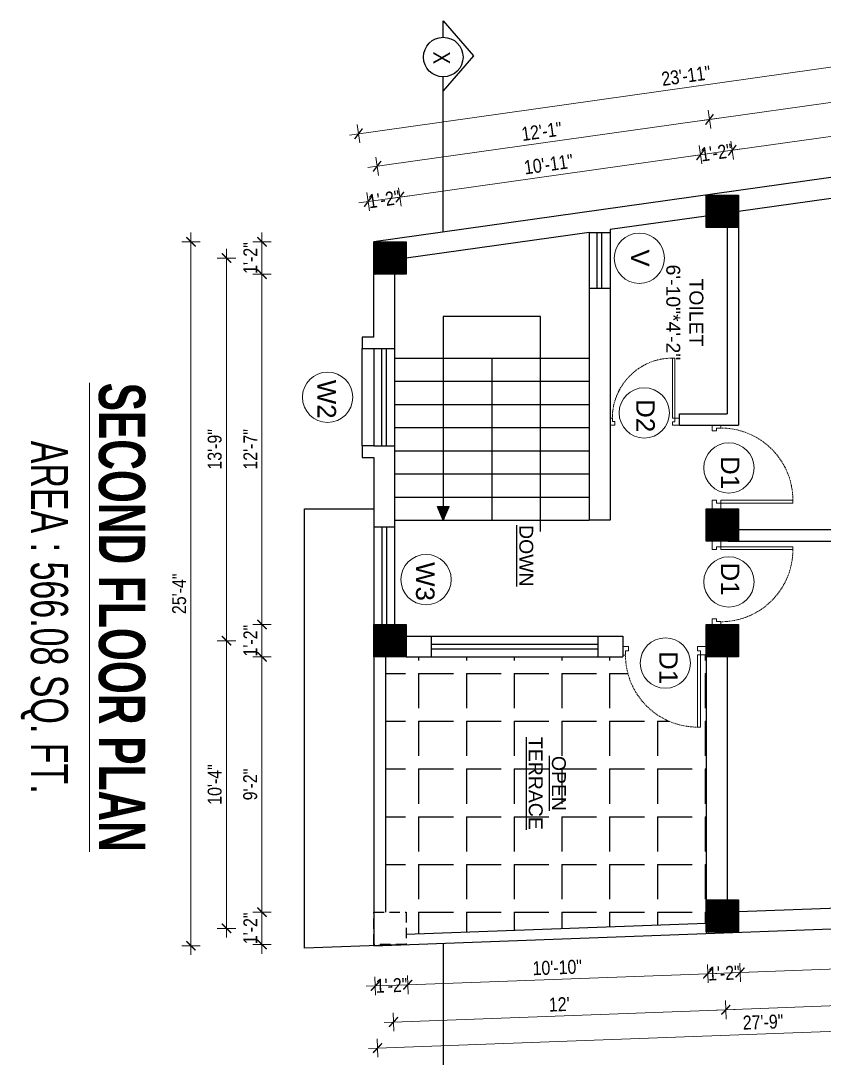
# Model space of a CAD drawing. Header units: inches. Extents: x -5142662 to -4941318, y -3361958 to -3160563.
# Drawn here: x -5003509.4 to -5003162.4, y -3262118.9 to -3261670.9 of the extents above; entities that cross this region are included whole.
import ezdxf

# ---------------------------------------------------------------- set-up
doc = ezdxf.new("R2010")
doc.units = ezdxf.units.IN
doc.header["$LTSCALE"] = 2
doc.header["$MEASUREMENT"] = 0
doc.header["$PDMODE"] = 34
doc.linetypes.add('HIDDEN', pattern=[0.375, 0.25, -0.125])
doc.layers.get('0').update_dxf_attribs({"linetype": 'CONTINUOUS'})
doc.layers.get('DEFPOINTS').update_dxf_attribs({"color": 141, "linetype": 'CONTINUOUS'})
doc.layers.add('A-Hatch', color=7, linetype='CONTINUOUS')
for name, color, linetype, lineweight in [('Annotate-Lite.w', 177, 'CONTINUOUS', 9), ('DIM 1-100', 4, 'CONTINUOUS', 13), ('Door-Window.w', 4, 'CONTINUOUS', 15), ('TEXT', 181, 'CONTINUOUS', 25), ('Text-100.w', 254, 'CONTINUOUS', 9)]:
    doc.layers.add(name, color=color, linetype=linetype, lineweight=lineweight)
doc.styles.add('ARAIL', font='ARIALN.TTF')
doc.styles.add('Arial', font='arial.ttf', dxfattribs={"width": 0.8, "height": 12})
doc.styles.add('arial.', font='arial.ttf')
doc.styles.add('gaurav', font='arial.ttf')
doc.styles.get("Standard").update_dxf_attribs({"font": 'ARIALN.TTF'})
doc.dimstyles.new('1 by 96', dxfattribs={"dimtxt": 6, "dimasz": 4, "dimexe": 4, "dimexo": 4, "dimgap": 2, "dimtad": 1, "dimdec": 0, "dimzin": 0, "dimdsep": 46, "dimlunit": 4, "dimtxsty": 'Standard', "dimblk": 'ARCHTICK', "dimcen": 0, "dimdle": 4, "dimadec": 0, "dimazin": 0, "dimtfac": 1, "dimtdec": 0, "dimtix": 1, "dimtofl": 0, "dimtmove": 1, "dimatfit": 3, "dimldrblk": 'ARCHTICK', "dimfxl": 4, "dimfxlon": 1, "dimtolj": 1, "dimtzin": 0, "dimlwd": -1, "dimlwe": -1, "dimarcsym": 0})

# ---------------------------------------------------------------- blocks, each defined once
blk = doc.blocks.new('3-0')
at = {"ltscale": 3}
for p, q in [((11063.05, 10097.68), (11065.97, 10099.9)), ((11063.05, 10097.68), (11064.53, 10095.73)), ((11065.99, 10096.84), (11064.53, 10095.73)), ((11065.25, 10097.81), (11066.71, 10098.92)), ((11065.99, 10096.84), (11065.25, 10097.81)), ((11065.97, 10099.9), (11066.71, 10098.92)), ((11085.5, 10074.13), (11110.32, 10092.96)), ((11111.05, 10091.97), (11110.32, 10092.96)), ((11086.24, 10073.15), (11111.05, 10091.97)), ((11084.04, 10073.02), (11082.57, 10071.91)), ((11082.57, 10071.91), (11084.79, 10068.98)), ((11084.04, 10073.02), (11084.78, 10072.04)), ((11084.78, 10072.04), (11086.24, 10073.15)), ((11084.79, 10068.98), (11087.72, 10071.2)), ((11086.24, 10073.15), (11085.5, 10074.13)), ((11087.72, 10071.2), (11086.24, 10073.15))]:
    blk.add_line(p, q, dxfattribs=at)
at = {"layer": 'Door-Window.w', "color": 9, "linetype": 'HIDDEN', "lineweight": 18}
blk.add_arc((11085.5, 10074.13), 31.16, 37.1906, 127.1465, dxfattribs=at)
blk = doc.blocks.new('_ArchTick')
at = {"color": 0, "linetype": 'ByBlock', "const_width": 0.15}
blk.add_lwpolyline([(-0.5, -0.5), (0.5, 0.5)], dxfattribs=at)
blk = doc.blocks.new('*D1496')
at = {"layer": 'DEFPOINTS', "color": 0, "ltscale": 0.5, "transparency": 16777216}
for p in [(-5003356.9, -3261766.37), (-5003405.19, -3261780.37), (-5003356.9, -3261780.37)]:
    blk.add_point(p, dxfattribs=at)
at = {"layer": 'DIM 1-100', "color": 0, "ltscale": 0.5, "transparency": 16777216}
for p, q in [((-5003401.19, -3261766.37), (-5003409.19, -3261766.37)), ((-5003405.19, -3261762.37), (-5003405.19, -3261784.37)), ((-5003401.19, -3261780.37), (-5003409.19, -3261780.37))]:
    blk.add_line(p, q, dxfattribs=at)
at = {"layer": 'DIM 1-100', "color": 0, "ltscale": 0.5, "transparency": 16777216, "xscale": 4, "yscale": 4, "zscale": 4}
for p, rotation in [((-5003405.19, -3261766.37), 90), ((-5003405.19, -3261780.37), 270)]:
    blk.add_blockref('_ArchTick', p, dxfattribs=dict(at, rotation=rotation))
at = {"layer": 'DIM 1-100', "color": 0, "ltscale": 0.5, "transparency": 16777216, "insert": (-5003410.21, -3261773.37), "char_height": 6, "attachment_point": 5, "rotation": 90}
blk.add_mtext('\\A1;1\'-2"', dxfattribs=at)
blk = doc.blocks.new('*D1497')
at = {"layer": 'DEFPOINTS', "color": 0, "ltscale": 0.5, "transparency": 16777216}
for p in [(-5003356.9, -3261780.37), (-5003405.19, -3261931.61), (-5003356.9, -3261931.61)]:
    blk.add_point(p, dxfattribs=at)
at = {"layer": 'DIM 1-100', "color": 0, "ltscale": 0.5, "transparency": 16777216}
for p, q in [((-5003405.19, -3261776.37), (-5003405.19, -3261935.61)), ((-5003401.19, -3261780.37), (-5003409.19, -3261780.37)), ((-5003401.19, -3261931.61), (-5003409.19, -3261931.61))]:
    blk.add_line(p, q, dxfattribs=at)
at = {"layer": 'DIM 1-100', "color": 0, "ltscale": 0.5, "transparency": 16777216, "xscale": 4, "yscale": 4, "zscale": 4}
for p, rotation in [((-5003405.19, -3261780.37), 90), ((-5003405.19, -3261931.61), 270)]:
    blk.add_blockref('_ArchTick', p, dxfattribs=dict(at, rotation=rotation))
at = {"layer": 'DIM 1-100', "color": 0, "ltscale": 0.5, "transparency": 16777216, "insert": (-5003410.21, -3261855.99), "char_height": 6, "attachment_point": 5, "rotation": 90}
blk.add_mtext('\\A1;12\'-7"', dxfattribs=at)
blk = doc.blocks.new('*D1498')
at = {"layer": 'DEFPOINTS', "color": 0, "ltscale": 0.5, "transparency": 16777216}
for p in [(-5003356.9, -3261931.61), (-5003405.19, -3261945.61), (-5003356.9, -3261945.61)]:
    blk.add_point(p, dxfattribs=at)
at = {"layer": 'DIM 1-100', "color": 0, "ltscale": 0.5, "transparency": 16777216}
for p, q in [((-5003405.19, -3261927.61), (-5003405.19, -3261949.61)), ((-5003401.19, -3261931.61), (-5003409.19, -3261931.61)), ((-5003401.19, -3261945.61), (-5003409.19, -3261945.61))]:
    blk.add_line(p, q, dxfattribs=at)
at = {"layer": 'DIM 1-100', "color": 0, "ltscale": 0.5, "transparency": 16777216, "xscale": 4, "yscale": 4, "zscale": 4}
for p, rotation in [((-5003405.19, -3261931.61), 90), ((-5003405.19, -3261945.61), 270)]:
    blk.add_blockref('_ArchTick', p, dxfattribs=dict(at, rotation=rotation))
at = {"layer": 'DIM 1-100', "color": 0, "ltscale": 0.5, "transparency": 16777216, "insert": (-5003410.21, -3261938.61), "char_height": 6, "attachment_point": 5, "rotation": 90}
blk.add_mtext('\\A1;1\'-2"', dxfattribs=at)
blk = doc.blocks.new('*D1499')
at = {"layer": 'DEFPOINTS', "color": 0, "ltscale": 0.5, "transparency": 16777216}
for p in [(-5003356.9, -3261945.61), (-5003405.19, -3262055.84), (-5003356.9, -3262055.84)]:
    blk.add_point(p, dxfattribs=at)
at = {"layer": 'DIM 1-100', "color": 0, "ltscale": 0.5, "transparency": 16777216}
for p, q in [((-5003401.19, -3261945.61), (-5003409.19, -3261945.61)), ((-5003405.19, -3261941.61), (-5003405.19, -3262059.84)), ((-5003401.19, -3262055.84), (-5003409.19, -3262055.84))]:
    blk.add_line(p, q, dxfattribs=at)
at = {"layer": 'DIM 1-100', "color": 0, "ltscale": 0.5, "transparency": 16777216, "xscale": 4, "yscale": 4, "zscale": 4}
for p, rotation in [((-5003405.19, -3261945.61), 90), ((-5003405.19, -3262055.84), 270)]:
    blk.add_blockref('_ArchTick', p, dxfattribs=dict(at, rotation=rotation))
at = {"layer": 'DIM 1-100', "color": 0, "ltscale": 0.5, "transparency": 16777216, "insert": (-5003410.26, -3262000.72), "char_height": 6, "attachment_point": 5, "rotation": 90}
blk.add_mtext('\\A1;9\'-2"', dxfattribs=at)
blk = doc.blocks.new('*D1500')
at = {"layer": 'DEFPOINTS', "color": 0, "ltscale": 0.5, "transparency": 16777216}
for p in [(-5003356.9, -3262055.84), (-5003405.19, -3262069.84), (-5003356.9, -3262069.84)]:
    blk.add_point(p, dxfattribs=at)
at = {"layer": 'DIM 1-100', "color": 0, "ltscale": 0.5, "transparency": 16777216}
for p, q in [((-5003405.19, -3262051.84), (-5003405.19, -3262073.84)), ((-5003401.19, -3262055.84), (-5003409.19, -3262055.84)), ((-5003401.19, -3262069.84), (-5003409.19, -3262069.84))]:
    blk.add_line(p, q, dxfattribs=at)
at = {"layer": 'DIM 1-100', "color": 0, "ltscale": 0.5, "transparency": 16777216, "xscale": 4, "yscale": 4, "zscale": 4}
for p, rotation in [((-5003405.19, -3262055.84), 90), ((-5003405.19, -3262069.84), 270)]:
    blk.add_blockref('_ArchTick', p, dxfattribs=dict(at, rotation=rotation))
at = {"layer": 'DIM 1-100', "color": 0, "ltscale": 0.5, "transparency": 16777216, "insert": (-5003410.21, -3262062.84), "char_height": 6, "attachment_point": 5, "rotation": 90}
blk.add_mtext('\\A1;1\'-2"', dxfattribs=at)
blk = doc.blocks.new('*D1501')
at = {"layer": 'DEFPOINTS', "color": 0, "ltscale": 0.5, "transparency": 16777216}
for p in [(-5003089.11, -3261710.9), (-5003086.66, -3261728.3), (-5003199.4, -3261746.16)]:
    blk.add_point(p, dxfattribs=at)
at = {"layer": 'DIM 1-100', "color": 0, "ltscale": 0.5, "transparency": 16777216}
for p, q in [((-5003088.55, -3261714.86), (-5003089.67, -3261706.94)), ((-5003206.08, -3261727.38), (-5003085.15, -3261710.34)), ((-5003201.57, -3261730.79), (-5003202.68, -3261722.86))]:
    blk.add_line(p, q, dxfattribs=at)
at = {"layer": 'DIM 1-100', "color": 0, "ltscale": 0.5, "transparency": 16777216, "xscale": 4, "yscale": 4, "zscale": 4}
for p, rotation in [((-5003089.11, -3261710.9), 8.018945562546067), ((-5003202.12, -3261726.82), 188.0189455625461)]:
    blk.add_blockref('_ArchTick', p, dxfattribs=dict(at, rotation=rotation))
at = {"layer": 'DIM 1-100', "color": 0, "ltscale": 0.5, "transparency": 16777216, "insert": (-5003146.32, -3261713.85), "char_height": 6, "attachment_point": 5, "rotation": 8.0189}
blk.add_mtext('\\A1;9\'-6"', dxfattribs=at)
blk = doc.blocks.new('*D1503')
at = {"layer": 'DEFPOINTS', "color": 0, "ltscale": 0.5, "transparency": 16777216}
for p in [(-5003215.85, -3261728.76), (-5003213.4, -3261746.16), (-5003199.4, -3261746.16)]:
    blk.add_point(p, dxfattribs=at)
at = {"layer": 'DIM 1-100', "color": 0, "ltscale": 0.5, "transparency": 16777216}
for p, q in [((-5003198.16, -3261726.27), (-5003219.81, -3261729.32)), ((-5003215.29, -3261732.72), (-5003216.41, -3261724.8)), ((-5003201.57, -3261730.79), (-5003202.68, -3261722.86))]:
    blk.add_line(p, q, dxfattribs=at)
at = {"layer": 'DIM 1-100', "color": 0, "ltscale": 0.5, "transparency": 16777216, "xscale": 4, "yscale": 4, "zscale": 4}
for p, rotation in [((-5003215.85, -3261728.76), 188.0189455625461), ((-5003202.12, -3261726.82), 8.018945562546032)]:
    blk.add_blockref('_ArchTick', p, dxfattribs=dict(at, rotation=rotation))
at = {"layer": 'DIM 1-100', "color": 0, "ltscale": 0.5, "transparency": 16777216, "insert": (-5003208.99, -3261727.79), "char_height": 6, "attachment_point": 5, "rotation": 8.0189}
blk.add_mtext('\\A1;1\'-2"', dxfattribs=at)
blk = doc.blocks.new('*D1504')
at = {"layer": 'DEFPOINTS', "color": 0, "ltscale": 0.5, "transparency": 16777216}
for p in [(-5003345.62, -3261747.04), (-5003213.4, -3261746.16), (-5003342.9, -3261766.37)]:
    blk.add_point(p, dxfattribs=at)
at = {"layer": 'DIM 1-100', "color": 0, "ltscale": 0.5, "transparency": 16777216}
for p, q in [((-5003215.29, -3261732.72), (-5003216.41, -3261724.8)), ((-5003211.89, -3261728.2), (-5003349.58, -3261747.6)), ((-5003345.07, -3261751), (-5003346.18, -3261743.08))]:
    blk.add_line(p, q, dxfattribs=at)
at = {"layer": 'DIM 1-100', "color": 0, "ltscale": 0.5, "transparency": 16777216, "xscale": 4, "yscale": 4, "zscale": 4}
for p, rotation in [((-5003215.85, -3261728.76), 8.018945562546032), ((-5003345.62, -3261747.04), 188.0189455625461)]:
    blk.add_blockref('_ArchTick', p, dxfattribs=dict(at, rotation=rotation))
at = {"layer": 'DIM 1-100', "color": 0, "ltscale": 0.5, "transparency": 16777216, "insert": (-5003281.44, -3261732.89), "char_height": 6, "attachment_point": 5, "rotation": 8.0189}
blk.add_mtext('\\A1;10\'-11"', dxfattribs=at)
blk = doc.blocks.new('*D1505')
at = {"layer": 'DEFPOINTS', "color": 0, "ltscale": 0.5, "transparency": 16777216}
for p in [(-5003359.35, -3261748.97), (-5003356.9, -3261766.37), (-5003342.9, -3261766.37)]:
    blk.add_point(p, dxfattribs=at)
at = {"layer": 'DIM 1-100', "color": 0, "ltscale": 0.5, "transparency": 16777216}
for p, q in [((-5003345.07, -3261751), (-5003346.18, -3261743.08)), ((-5003341.66, -3261746.48), (-5003363.31, -3261749.53)), ((-5003358.79, -3261752.94), (-5003359.91, -3261745.01))]:
    blk.add_line(p, q, dxfattribs=at)
at = {"layer": 'DIM 1-100', "color": 0, "ltscale": 0.5, "transparency": 16777216, "xscale": 4, "yscale": 4, "zscale": 4}
for p, rotation in [((-5003359.35, -3261748.97), 188.0189455625461), ((-5003345.62, -3261747.04), 8.018945562546032)]:
    blk.add_blockref('_ArchTick', p, dxfattribs=dict(at, rotation=rotation))
at = {"layer": 'DIM 1-100', "color": 0, "ltscale": 0.5, "transparency": 16777216, "insert": (-5003352.49, -3261748.01), "char_height": 6, "attachment_point": 5, "rotation": 8.0189}
blk.add_mtext('\\A1;1\'-2"', dxfattribs=at)
blk = doc.blocks.new('*D1506')
at = {"layer": 'DEFPOINTS', "color": 0, "ltscale": 0.5, "transparency": 16777216}
for p in [(-5003211.98, -3261713.53), (-5003206.4, -3261753.16), (-5003349.9, -3261773.37)]:
    blk.add_point(p, dxfattribs=at)
at = {"layer": 'DIM 1-100', "color": 0, "ltscale": 0.5, "transparency": 16777216}
for p, q in [((-5003211.42, -3261717.49), (-5003212.54, -3261709.57)), ((-5003359.44, -3261734.3), (-5003208.02, -3261712.97)), ((-5003354.92, -3261737.71), (-5003356.04, -3261729.78))]:
    blk.add_line(p, q, dxfattribs=at)
at = {"layer": 'DIM 1-100', "color": 0, "ltscale": 0.5, "transparency": 16777216, "xscale": 4, "yscale": 4, "zscale": 4}
for p, rotation in [((-5003211.98, -3261713.53), 8.018945518738354), ((-5003355.48, -3261733.74), 188.0189455187383)]:
    blk.add_blockref('_ArchTick', p, dxfattribs=dict(at, rotation=rotation))
at = {"layer": 'DIM 1-100', "color": 0, "ltscale": 0.5, "transparency": 16777216, "insert": (-5003284.43, -3261718.67), "char_height": 6, "attachment_point": 5, "rotation": 8.0189}
blk.add_mtext('\\A1;12\'-1"', dxfattribs=at)
blk = doc.blocks.new('*D1507')
at = {"layer": 'DEFPOINTS', "color": 0, "ltscale": 0.5, "transparency": 16777216}
for p in [(-5003085.24, -3261695.67), (-5003079.66, -3261735.3), (-5003206.4, -3261753.16)]:
    blk.add_point(p, dxfattribs=at)
at = {"layer": 'DIM 1-100', "color": 0, "ltscale": 0.5, "transparency": 16777216}
for p, q in [((-5003084.68, -3261699.63), (-5003085.8, -3261691.71)), ((-5003215.94, -3261714.09), (-5003081.28, -3261695.12)), ((-5003211.42, -3261717.49), (-5003212.54, -3261709.57))]:
    blk.add_line(p, q, dxfattribs=at)
at = {"layer": 'DIM 1-100', "color": 0, "ltscale": 0.5, "transparency": 16777216, "xscale": 4, "yscale": 4, "zscale": 4}
for p, rotation in [((-5003085.24, -3261695.67), 8.018945562546067), ((-5003211.98, -3261713.53), 188.0189455625461)]:
    blk.add_blockref('_ArchTick', p, dxfattribs=dict(at, rotation=rotation))
at = {"layer": 'DIM 1-100', "color": 0, "ltscale": 0.5, "transparency": 16777216, "insert": (-5003149.32, -3261699.59), "char_height": 6, "attachment_point": 5, "rotation": 8.0189}
blk.add_mtext('\\A1;10\'-8"', dxfattribs=at)
blk = doc.blocks.new('*D1508')
at = {"layer": 'DEFPOINTS', "color": 0, "ltscale": 0.5, "transparency": 16777216}
for p in [(-5003363.48, -3261719.7), (-5003072.66, -3261726.33), (-5003356.9, -3261766.37)]:
    blk.add_point(p, dxfattribs=at)
at = {"layer": 'DIM 1-100', "color": 0, "ltscale": 0.5, "transparency": 16777216}
for p, q in [((-5003078.67, -3261683.62), (-5003079.79, -3261675.7)), ((-5003075.27, -3261679.1), (-5003367.44, -3261720.26)), ((-5003362.92, -3261723.66), (-5003364.03, -3261715.74))]:
    blk.add_line(p, q, dxfattribs=at)
at = {"layer": 'DIM 1-100', "color": 0, "ltscale": 0.5, "transparency": 16777216, "xscale": 4, "yscale": 4, "zscale": 4}
for p, rotation in [((-5003079.23, -3261679.66), 8.018945518877203), ((-5003363.48, -3261719.7), 188.0189455188772)]:
    blk.add_blockref('_ArchTick', p, dxfattribs=dict(at, rotation=rotation))
at = {"layer": 'DIM 1-100', "color": 0, "ltscale": 0.5, "transparency": 16777216, "insert": (-5003222.06, -3261694.66), "char_height": 6, "attachment_point": 5, "rotation": 8.0189}
blk.add_mtext('\\A1;23\'-11"', dxfattribs=at)
blk = doc.blocks.new('*D1509')
at = {"layer": 'DEFPOINTS', "color": 0, "ltscale": 0.5, "transparency": 16777216}
for p in [(-5003349.9, -3261773.37), (-5003420.53, -3261938.61), (-5003349.9, -3261938.61)]:
    blk.add_point(p, dxfattribs=at)
at = {"layer": 'DIM 1-100', "color": 0, "ltscale": 0.5, "transparency": 16777216}
for p, q in [((-5003420.53, -3261769.37), (-5003420.53, -3261942.61)), ((-5003416.53, -3261773.37), (-5003424.53, -3261773.37)), ((-5003416.53, -3261938.61), (-5003424.53, -3261938.61))]:
    blk.add_line(p, q, dxfattribs=at)
at = {"layer": 'DIM 1-100', "color": 0, "ltscale": 0.5, "transparency": 16777216, "xscale": 4, "yscale": 4, "zscale": 4}
for p, rotation in [((-5003420.53, -3261773.37), 90), ((-5003420.53, -3261938.61), 270)]:
    blk.add_blockref('_ArchTick', p, dxfattribs=dict(at, rotation=rotation))
at = {"layer": 'DIM 1-100', "color": 0, "ltscale": 0.5, "transparency": 16777216, "insert": (-5003425.59, -3261855.99), "char_height": 6, "attachment_point": 5, "rotation": 90}
blk.add_mtext('\\A1;13\'-9"', dxfattribs=at)
blk = doc.blocks.new('*D1510')
at = {"layer": 'DEFPOINTS', "color": 0, "ltscale": 0.5, "transparency": 16777216}
for p in [(-5003349.9, -3261938.61), (-5003420.53, -3262062.84), (-5003349.92, -3262062.84)]:
    blk.add_point(p, dxfattribs=at)
at = {"layer": 'DIM 1-100', "color": 0, "ltscale": 0.5, "transparency": 16777216}
for p, q in [((-5003420.53, -3261934.61), (-5003420.53, -3262066.84)), ((-5003416.53, -3261938.61), (-5003424.53, -3261938.61)), ((-5003416.53, -3262062.84), (-5003424.53, -3262062.84))]:
    blk.add_line(p, q, dxfattribs=at)
at = {"layer": 'DIM 1-100', "color": 0, "ltscale": 0.5, "transparency": 16777216, "xscale": 4, "yscale": 4, "zscale": 4}
for p, rotation in [((-5003420.53, -3261938.61), 90), ((-5003420.53, -3262062.84), 270)]:
    blk.add_blockref('_ArchTick', p, dxfattribs=dict(at, rotation=rotation))
at = {"layer": 'DIM 1-100', "color": 0, "ltscale": 0.5, "transparency": 16777216, "insert": (-5003425.59, -3262000.72), "char_height": 6, "attachment_point": 5, "rotation": 90}
blk.add_mtext('\\A1;10\'-4"', dxfattribs=at)
blk = doc.blocks.new('*D1511')
at = {"layer": 'DEFPOINTS', "color": 0, "ltscale": 0.5, "transparency": 16777216}
for p in [(-5003356.9, -3261766.37), (-5003435.87, -3262070.35), (-5003356.9, -3262070.35)]:
    blk.add_point(p, dxfattribs=at)
at = {"layer": 'DIM 1-100', "color": 0, "ltscale": 0.5, "transparency": 16777216}
for p, q in [((-5003431.87, -3261766.37), (-5003439.87, -3261766.37)), ((-5003435.87, -3261762.37), (-5003435.87, -3262074.35)), ((-5003431.87, -3262070.35), (-5003439.87, -3262070.35))]:
    blk.add_line(p, q, dxfattribs=at)
at = {"layer": 'DIM 1-100', "color": 0, "ltscale": 0.5, "transparency": 16777216, "xscale": 4, "yscale": 4, "zscale": 4}
for p, rotation in [((-5003435.87, -3261766.37), 90), ((-5003435.87, -3262070.35), 270)]:
    blk.add_blockref('_ArchTick', p, dxfattribs=dict(at, rotation=rotation))
at = {"layer": 'DIM 1-100', "color": 0, "ltscale": 0.5, "transparency": 16777216, "insert": (-5003440.93, -3261918.36), "char_height": 6, "attachment_point": 5, "rotation": 90}
blk.add_mtext('\\A1;25\'-4"', dxfattribs=at)
blk = doc.blocks.new('*D1512')
at = {"layer": 'DEFPOINTS', "color": 0, "ltscale": 0.5, "transparency": 16777216}
for p in [(-5003356.9, -3262070.35), (-5003342.9, -3262069.84), (-5003342.26, -3262087.2)]:
    blk.add_point(p, dxfattribs=at)
at = {"layer": 'DIM 1-100', "color": 0, "ltscale": 0.5, "transparency": 16777216}
for p, q in [((-5003356.41, -3262083.72), (-5003356.11, -3262091.72)), ((-5003342.41, -3262083.21), (-5003342.11, -3262091.2)), ((-5003360.26, -3262087.87), (-5003338.26, -3262087.06))]:
    blk.add_line(p, q, dxfattribs=at)
at = {"layer": 'DIM 1-100', "color": 0, "ltscale": 0.5, "transparency": 16777216, "xscale": 4, "yscale": 4, "zscale": 4}
for p, rotation in [((-5003356.26, -3262087.72), 182.1143536198712), ((-5003342.26, -3262087.2), 2.114353619871171)]:
    blk.add_blockref('_ArchTick', p, dxfattribs=dict(at, rotation=rotation))
at = {"layer": 'DIM 1-100', "color": 0, "ltscale": 0.5, "transparency": 16777216, "insert": (-5003349.26, -3262087.46), "char_height": 6, "attachment_point": 5, "rotation": 2.1144}
blk.add_mtext('\\A1;1\'-2"', dxfattribs=at)
blk = doc.blocks.new('*D1513')
at = {"layer": 'DEFPOINTS', "color": 0, "ltscale": 0.5, "transparency": 16777216}
for p in [(-5003213.4, -3262064.54), (-5003342.9, -3262069.84), (-5003212.74, -3262082.42)]:
    blk.add_point(p, dxfattribs=at)
at = {"layer": 'DIM 1-100', "color": 0, "ltscale": 0.5, "transparency": 16777216}
for p, q in [((-5003212.89, -3262078.43), (-5003212.59, -3262086.42)), ((-5003346.26, -3262087.35), (-5003208.74, -3262082.28)), ((-5003342.41, -3262083.21), (-5003342.11, -3262091.2))]:
    blk.add_line(p, q, dxfattribs=at)
at = {"layer": 'DIM 1-100', "color": 0, "ltscale": 0.5, "transparency": 16777216, "xscale": 4, "yscale": 4, "zscale": 4}
for p, rotation in [((-5003212.74, -3262082.42), 2.114353603143197), ((-5003342.26, -3262087.2), 182.1143536031432)]:
    blk.add_blockref('_ArchTick', p, dxfattribs=dict(at, rotation=rotation))
at = {"layer": 'DIM 1-100', "color": 0, "ltscale": 0.5, "transparency": 16777216, "insert": (-5003277.69, -3262079.75), "char_height": 6, "attachment_point": 5, "rotation": 2.1144}
blk.add_mtext('\\A1;10\'-10"', dxfattribs=at)
blk = doc.blocks.new('*D1514')
at = {"layer": 'DEFPOINTS', "color": 0, "ltscale": 0.5, "transparency": 16777216}
for p in [(-5003213.4, -3262064.54), (-5003199.4, -3262064.54), (-5003198.76, -3262081.91)]:
    blk.add_point(p, dxfattribs=at)
at = {"layer": 'DIM 1-100', "color": 0, "ltscale": 0.5, "transparency": 16777216}
for p, q in [((-5003212.89, -3262078.43), (-5003212.59, -3262086.42)), ((-5003198.91, -3262077.91), (-5003198.61, -3262085.9)), ((-5003216.74, -3262082.57), (-5003194.76, -3262081.76))]:
    blk.add_line(p, q, dxfattribs=at)
at = {"layer": 'DIM 1-100', "color": 0, "ltscale": 0.5, "transparency": 16777216, "xscale": 4, "yscale": 4, "zscale": 4}
for p, rotation in [((-5003212.74, -3262082.42), 182.1143536031432), ((-5003198.76, -3262081.91), 2.114353603143197)]:
    blk.add_blockref('_ArchTick', p, dxfattribs=dict(at, rotation=rotation))
at = {"layer": 'DIM 1-100', "color": 0, "ltscale": 0.5, "transparency": 16777216, "insert": (-5003205.75, -3262082.16), "char_height": 6, "attachment_point": 5, "rotation": 2.1144}
blk.add_mtext('\\A1;1\'-2"', dxfattribs=at)
blk = doc.blocks.new('*D1515')
at = {"layer": 'DEFPOINTS', "color": 0, "ltscale": 0.5, "transparency": 16777216}
for p in [(-5003039.72, -3262058.05), (-5003199.4, -3262064.54), (-5003039.06, -3262076.01)]:
    blk.add_point(p, dxfattribs=at)
at = {"layer": 'DIM 1-100', "color": 0, "ltscale": 0.5, "transparency": 16777216}
for p, q in [((-5003039.2, -3262072.01), (-5003038.91, -3262080.01)), ((-5003202.76, -3262082.05), (-5003035.06, -3262075.86)), ((-5003198.91, -3262077.91), (-5003198.61, -3262085.9))]:
    blk.add_line(p, q, dxfattribs=at)
at = {"layer": 'DIM 1-100', "color": 0, "ltscale": 0.5, "transparency": 16777216, "xscale": 4, "yscale": 4, "zscale": 4}
for p, rotation in [((-5003039.06, -3262076.01), 2.114353603143197), ((-5003198.76, -3262081.91), 182.1143536031432)]:
    blk.add_blockref('_ArchTick', p, dxfattribs=dict(at, rotation=rotation))
at = {"layer": 'DIM 1-100', "color": 0, "ltscale": 0.5, "transparency": 16777216, "insert": (-5003119.09, -3262073.9), "char_height": 6, "attachment_point": 5, "rotation": 2.1144}
blk.add_mtext('\\A1;13\'-4"', dxfattribs=at)
blk = doc.blocks.new('*D1517')
at = {"layer": 'DEFPOINTS', "color": 0, "ltscale": 0.5, "transparency": 16777216}
for p in [(-5003206.4, -3262057.54), (-5003349.9, -3262062.84), (-5003204.91, -3262098.01)]:
    blk.add_point(p, dxfattribs=at)
at = {"layer": 'DIM 1-100', "color": 0, "ltscale": 0.5, "transparency": 16777216}
for p, q in [((-5003352.4, -3262103.45), (-5003200.91, -3262097.86)), ((-5003205.05, -3262094.01), (-5003204.76, -3262102)), ((-5003348.55, -3262099.31), (-5003348.26, -3262107.3))]:
    blk.add_line(p, q, dxfattribs=at)
at = {"layer": 'DIM 1-100', "color": 0, "ltscale": 0.5, "transparency": 16777216, "xscale": 4, "yscale": 4, "zscale": 4}
for p, rotation in [((-5003204.91, -3262098.01), 2.114353619665695), ((-5003348.41, -3262103.3), 182.1143536196657)]:
    blk.add_blockref('_ArchTick', p, dxfattribs=dict(at, rotation=rotation))
at = {"layer": 'DIM 1-100', "color": 0, "ltscale": 0.5, "transparency": 16777216, "insert": (-5003276.84, -3262095.65), "char_height": 6, "attachment_point": 5, "rotation": 2.1144}
blk.add_mtext("\\A1;12'", dxfattribs=at)
blk = doc.blocks.new('*D1518')
at = {"layer": 'DEFPOINTS', "color": 0, "ltscale": 0.5, "transparency": 16777216}
for p in [(-5003032.72, -3262051.05), (-5003206.4, -3262057.54), (-5003031.22, -3262091.59)]:
    blk.add_point(p, dxfattribs=at)
at = {"layer": 'DIM 1-100', "color": 0, "ltscale": 0.5, "transparency": 16777216}
for p, q in [((-5003031.37, -3262087.6), (-5003031.07, -3262095.59)), ((-5003208.9, -3262098.15), (-5003027.22, -3262091.45)), ((-5003205.05, -3262094.01), (-5003204.76, -3262102))]:
    blk.add_line(p, q, dxfattribs=at)
at = {"layer": 'DIM 1-100', "color": 0, "ltscale": 0.5, "transparency": 16777216, "xscale": 4, "yscale": 4, "zscale": 4}
for p, rotation in [((-5003031.22, -3262091.59), 2.114353603143197), ((-5003204.91, -3262098.01), 182.1143536031432)]:
    blk.add_blockref('_ArchTick', p, dxfattribs=dict(at, rotation=rotation))
at = {"layer": 'DIM 1-100', "color": 0, "ltscale": 0.5, "transparency": 16777216, "insert": (-5003118.25, -3262089.74), "char_height": 6, "attachment_point": 5, "rotation": 2.1144}
blk.add_mtext('\\A1;14\'-6"', dxfattribs=at)
blk = doc.blocks.new('*D1519')
at = {"layer": 'DEFPOINTS', "color": 0, "ltscale": 0.5, "transparency": 16777216}
for p in [(-5003023.65, -3262058.05), (-5003356.9, -3262070.35), (-5003022.02, -3262102.22)]:
    blk.add_point(p, dxfattribs=at)
at = {"layer": 'DIM 1-100', "color": 0, "ltscale": 0.5, "transparency": 16777216}
for p, q in [((-5003359.27, -3262114.68), (-5003018.02, -3262102.08)), ((-5003022.17, -3262098.23), (-5003021.87, -3262106.22)), ((-5003355.42, -3262110.53), (-5003355.12, -3262118.52))]:
    blk.add_line(p, q, dxfattribs=at)
at = {"layer": 'DIM 1-100', "color": 0, "ltscale": 0.5, "transparency": 16777216, "xscale": 4, "yscale": 4, "zscale": 4}
for p, rotation in [((-5003022.02, -3262102.22), 2.114353619881756), ((-5003355.27, -3262114.53), 182.1143536198818)]:
    blk.add_blockref('_ArchTick', p, dxfattribs=dict(at, rotation=rotation))
at = {"layer": 'DIM 1-100', "color": 0, "ltscale": 0.5, "transparency": 16777216, "insert": (-5003188.83, -3262103.32), "char_height": 6, "attachment_point": 5, "rotation": 2.1144}
blk.add_mtext('\\A1;27\'-9"', dxfattribs=at)

msp = doc.modelspace()

# ---------------------------------------------------------------- hatches: boundary and pattern name
at = {"layer": 'A-Hatch', "ltscale": 0.5}
h = msp.add_hatch(dxfattribs=at)
h.set_pattern_fill('ANSI31', color=256, angle=270)
h.set_pattern_definition([(315, (-1744793.92952, -8353178.86954), (0.0883883476483, 0.0883883476483), [])])
h.paths.add_polyline_path([(-5003199.4, -3261760.16), (-5003199.4, -3261746.16), (-5003213.4, -3261746.16), (-5003213.4, -3261760.16)])
h = msp.add_hatch(dxfattribs=at)
h.set_pattern_fill('ANSI31', color=256, angle=270)
h.set_pattern_definition([(315, (-1744937.42952, -8353199.08554), (0.0883883476483, 0.0883883476483), [])])
h.paths.add_polyline_path([(-5003342.9, -3261780.37), (-5003342.9, -3261766.37), (-5003356.9, -3261766.37), (-5003356.9, -3261780.37)])
h = msp.add_hatch(dxfattribs=at)
h.set_pattern_fill('ANSI31', color=256, angle=270)
h.set_pattern_definition([(315, (-1744506.67089, -8353141.14584), (0.0883883476483, 0.0883883476483), [])])
h.paths.add_polyline_path([(-5003326.9, -3261886.61), (-5003324.39, -3261880.69), (-5003329.41, -3261880.69)])
h = msp.add_hatch(dxfattribs=at)
h.set_pattern_fill('ANSI31', color=256, angle=270)
h.set_pattern_definition([(315, (-1744793.92952, -8353314.32124), (0.0883883476483, 0.0883883476483), [])])
h.paths.add_polyline_path([(-5003199.4, -3261895.61), (-5003199.4, -3261881.61), (-5003213.4, -3261881.61), (-5003213.4, -3261895.61)])
h = msp.add_hatch(dxfattribs=at)
h.set_pattern_fill('ANSI31', color=256, angle=270)
h.set_pattern_definition([(315, (-1744937.42952, -8353364.32124), (0.0883883476483, 0.0883883476483), [])])
h.paths.add_polyline_path([(-5003342.9, -3261945.61), (-5003342.9, -3261931.61), (-5003356.9, -3261931.61), (-5003356.9, -3261945.61)])
h = msp.add_hatch(dxfattribs=at)
h.set_pattern_fill('ANSI31', color=256, angle=270)
h.set_pattern_definition([(315, (-1744793.92952, -8353364.32124), (0.0883883476483, 0.0883883476483), [])])
h.paths.add_polyline_path([(-5003199.4, -3261945.61), (-5003199.4, -3261931.61), (-5003213.4, -3261931.61), (-5003213.4, -3261945.61)])
h = msp.add_hatch(dxfattribs=at)
h.set_pattern_fill('ANGLE', color=256, scale=75, angle=270)
h.set_pattern_definition([(270, (-1740833.83, -8270197.776), (20.625, -9e-15), [15, -5.625]), (360, (-1740833.83, -8270197.776), (1e-14, 20.625), [15, -5.625])])
edge = h.paths.add_edge_path()
edge.add_line((-5003213.4, -3262060.55), (-5003213.4, -3262050.54))
edge.add_line((-5003213.4, -3262050.54), (-5003213.4, -3261944.78))
edge.add_line((-5003213.4, -3261944.78), (-5003215.85, -3261944.78))
edge.add_line((-5003215.85, -3261944.78), (-5003215.85, -3261975.91))
edge.add_line((-5003215.85, -3261975.91), (-5003217.07, -3261975.94))
edge.add_ellipse((-5003217.07, -3261944.78), major_axis=(22.03, -22.03), ratio=1, start_angle=225.0441, end_angle=315, ccw=False)
edge.add_line((-5003248.23, -3261944.8), (-5003249.4, -3261944.8))
edge.add_line((-5003249.4, -3261944.8), (-5003249.4, -3261945.61))
edge.add_line((-5003249.4, -3261945.61), (-5003342.9, -3261945.61))
edge.add_line((-5003342.9, -3261945.61), (-5003351.9, -3261945.61))
edge.add_line((-5003351.9, -3261945.61), (-5003351.9, -3262055.84))
edge.add_line((-5003351.9, -3262055.84), (-5003342.9, -3262055.84))
edge.add_line((-5003342.9, -3262055.84), (-5003342.9, -3262065.33))
edge.add_line((-5003342.9, -3262065.33), (-5003213.4, -3262060.55))
h.paths.add_polyline_path([(-5003292.81, -3261978.85), (-5003292.81, -3262021.9), (-5003270.34, -3262021.9), (-5003270.34, -3261978.85)], flags=24)
h = msp.add_hatch(dxfattribs=at)
h.set_pattern_fill('ANSI31', color=256, angle=270)
h.set_pattern_definition([(315, (-1744793.92952, -8353483.25082), (0.0883883476483, 0.0883883476483), [])])
h.paths.add_polyline_path([(-5003199.4, -3262064.54), (-5003199.4, -3262050.54), (-5003213.4, -3262050.54), (-5003213.4, -3262064.54)])

# ---------------------------------------------------------------- linework, layer by layer
at = {"ltscale": 0.5}
for p, q in [((-5003086.66, -3261737.39), (-5003199.4, -3261753.27)), ((-5003213.4, -3261755.25), (-5003254.9, -3261761.09)), ((-5003254.9, -3261761.09), (-5003254.9, -3261886.61)), ((-5003204.4, -3261760.16), (-5003204.4, -3261840.61)), ((-5003199.4, -3261760.16), (-5003199.4, -3261845.61)), ((-5003263.9, -3261762.36), (-5003342.9, -3261773.49)), ((-5003263.9, -3261762.36), (-5003263.9, -3261886.61)), ((-5003263.9, -3261762.36), (-5003254.9, -3261762.36)), ((-5003260.4, -3261786.36), (-5003260.4, -3261762.36)), ((-5003258.4, -3261786.36), (-5003258.4, -3261762.36)), ((-5003356.9, -3261807.49), (-5003356.9, -3261780.37)), ((-5003347.9, -3261780.37), (-5003347.9, -3261931.61)), ((-5003263.9, -3261786.36), (-5003254.9, -3261786.36)), ((-5003284.9, -3261798.68), (-5003326.9, -3261798.68)), ((-5003326.9, -3261798.68), (-5003326.9, -3261880.69)), ((-5003284.9, -3261891.45), (-5003284.9, -3261798.68)), ((-5003356.9, -3261807.49), (-5003361.9, -3261807.49)), ((-5003361.9, -3261807.49), (-5003361.9, -3261812.49)), ((-5003361.9, -3261812.49), (-5003356.9, -3261812.49)), ((-5003361.9, -3261854.49), (-5003361.9, -3261812.49)), ((-5003356.9, -3261812.49), (-5003347.9, -3261812.49)), ((-5003353.4, -3261854.49), (-5003353.4, -3261812.49)), ((-5003351.4, -3261854.49), (-5003351.4, -3261812.49)), ((-5003347.9, -3261816.61), (-5003305.9, -3261816.61)), ((-5003305.9, -3261816.61), (-5003305.9, -3261886.61)), ((-5003305.9, -3261816.61), (-5003263.9, -3261816.61)), ((-5003347.9, -3261826.61), (-5003305.9, -3261826.61)), ((-5003305.9, -3261826.61), (-5003263.9, -3261826.61)), ((-5003347.9, -3261836.61), (-5003305.9, -3261836.61)), ((-5003305.9, -3261836.61), (-5003263.9, -3261836.61)), ((-5003224.9, -3261840.61), (-5003204.4, -3261840.61)), ((-5003224.9, -3261845.61), (-5003224.9, -3261840.61)), ((-5003347.9, -3261846.61), (-5003305.9, -3261846.61)), ((-5003305.9, -3261846.61), (-5003263.9, -3261846.61)), ((-5003224.9, -3261845.61), (-5003199.4, -3261845.61)), ((-5003356.9, -3261854.49), (-5003361.9, -3261854.49)), ((-5003361.9, -3261854.49), (-5003361.9, -3261859.49)), ((-5003356.9, -3261854.49), (-5003347.9, -3261854.49)), ((-5003361.9, -3261859.49), (-5003356.9, -3261859.49)), ((-5003347.9, -3261856.61), (-5003305.9, -3261856.61)), ((-5003305.9, -3261856.61), (-5003263.9, -3261856.61)), ((-5003347.9, -3261866.61), (-5003305.9, -3261866.61)), ((-5003305.9, -3261866.61), (-5003263.9, -3261866.61)), ((-5003347.9, -3261876.61), (-5003305.9, -3261876.61)), ((-5003305.9, -3261876.61), (-5003263.9, -3261876.61)), ((-5003386.9, -3261881.61), (-5003356.9, -3261881.61)), ((-5003386.9, -3262071.46), (-5003386.9, -3261881.61)), ((-5003326.9, -3261886.61), (-5003329.41, -3261880.69)), ((-5003329.41, -3261880.69), (-5003324.39, -3261880.69)), ((-5003326.9, -3261886.61), (-5003324.39, -3261880.69)), ((-5003347.9, -3261886.61), (-5003305.9, -3261886.61)), ((-5003305.9, -3261886.61), (-5003263.9, -3261886.61)), ((-5003254.9, -3261886.61), (-5003263.9, -3261886.61)), ((-5003347.9, -3261889.61), (-5003356.9, -3261889.61)), ((-5003353.4, -3261889.61), (-5003353.4, -3261931.61)), ((-5003351.4, -3261889.61), (-5003351.4, -3261931.58)), ((-5003199.4, -3261890.61), (-5003063.72, -3261890.61)), ((-5003203.9, -3261895.61), (-5003056.94, -3261895.61)), ((-5003203.9, -3261931.61), (-5003199.4, -3261931.61)), ((-5003342.9, -3261936.61), (-5003249.4, -3261936.61)), ((-5003332.15, -3261936.61), (-5003332.15, -3261945.61)), ((-5003260.15, -3261936.61), (-5003260.15, -3261945.61)), ((-5003249.4, -3261936.61), (-5003249.4, -3261945.61)), ((-5003332.15, -3261940.11), (-5003260.15, -3261940.11)), ((-5003351.9, -3261945.61), (-5003351.9, -3262055.84)), ((-5003342.9, -3261945.61), (-5003249.4, -3261945.61)), ((-5003332.15, -3261942.11), (-5003260.15, -3261942.11)), ((-5003213.4, -3261945.61), (-5003213.4, -3262050.54)), ((-5003204.4, -3261945.61), (-5003204.4, -3262050.54)), ((-5003199.4, -3262055.53), (-5003039.72, -3262049.64)), ((-5003342.9, -3262065.33), (-5003213.4, -3262060.55)), ((-5003342.9, -3262069.84), (-5003386.9, -3262071.46))]:
    msp.add_line(p, q, dxfattribs=at)
for points in [[(-5003047.65, -3261895.61), (-5003072.66, -3261726.33), (-5003356.9, -3261766.37), (-5003356.9, -3261780.37)], [(-5003356.9, -3261812.49), (-5003356.9, -3261854.49)], [(-5003356.9, -3261859.49), (-5003356.9, -3261931.56)], [(-5003356.9, -3261931.61), (-5003356.9, -3262070.35), (-5003023.65, -3262058.05), (-5003042.33, -3261931.61)]]:
    msp.add_lwpolyline(points, dxfattribs=at)
for points in [[(-5003199.4, -3261746.16), (-5003199.4, -3261760.16), (-5003213.4, -3261760.16), (-5003213.4, -3261746.16)], [(-5003342.9, -3261766.37), (-5003342.9, -3261780.37), (-5003356.9, -3261780.37), (-5003356.9, -3261766.37)], [(-5003199.4, -3261881.61), (-5003199.4, -3261895.61), (-5003213.4, -3261895.61), (-5003213.4, -3261881.61)], [(-5003342.9, -3261931.61), (-5003342.9, -3261945.61), (-5003356.9, -3261945.61), (-5003356.9, -3261931.61)], [(-5003199.4, -3261931.61), (-5003199.4, -3261945.61), (-5003213.4, -3261945.61), (-5003213.4, -3261931.61)], [(-5003199.4, -3262050.54), (-5003199.4, -3262064.54), (-5003213.4, -3262064.54), (-5003213.4, -3262050.54)]]:
    msp.add_lwpolyline(points, close=True, dxfattribs=at)
at = {"linetype": 'HIDDEN', "ltscale": 9}
msp.add_lwpolyline([(-5003342.9, -3262055.84), (-5003342.9, -3262069.84), (-5003356.9, -3262069.84), (-5003356.9, -3262055.84)], close=True, dxfattribs=at)
at = {"layer": 'Annotate-Lite.w', "ltscale": 0.005}
for centre in [(-5003242.26, -3261773.44), (-5003376.87, -3261833.49), (-5003240.14, -3261840.23), (-5003203.6, -3261863.99), (-5003334.33, -3261912.22), (-5003203.6, -3261913.23), (-5003231.02, -3261948.3)]:
    msp.add_circle(centre, 10.86, dxfattribs=at)
at = {"layer": 'TEXT'}
for points in [[(-5003326.9, -3261678.04), (-5003326.9, -3261670.9), (-5003313.81, -3261686.04), (-5003326.9, -3261701.18)], [(-5003326.9, -3261762.15), (-5003326.9, -3261695.1)], [(-5003326.9, -3262069.24), (-5003326.9, -3262125.43)]]:
    msp.add_lwpolyline(points, dxfattribs=at)
msp.add_circle((-5003326.9, -3261686.57), 8.53, dxfattribs=at)

# ---------------------------------------------------------------- block references
at = {"layer": 'Door-Window.w', "linetype": 'ByBlock'}
for p, xscale, yscale, zscale, rotation in [((-5002140.99, -3274275.17), 0.833158985154831, 0.8331589852459729, 0.8331589850765497, 52.73306287211375), ((-5018124.52, -3263202.17), 0.999791003999291, 0.9997910037636757, 0.9997910039624013, 322.809404773623), ((-5018124.52, -3260575.05), -0.9997910039992908, 0.9997910037636757, 0.9997910039624013, 217.1905952263768), ((-5001892.84, -3247027.38), -0.9997910039992908, 0.9997910037636757, 0.9997910039624013, 127.1905952263768)]:
    msp.add_blockref('3-0', p, dxfattribs=dict(at, xscale=xscale, yscale=yscale, zscale=zscale, rotation=rotation))

# ---------------------------------------------------------------- texts
at = {"layer": 'Annotate-Lite.w', "ltscale": 0.005, "char_height": 8, "rotation": 270, "style": 'gaurav'}
for s, insert, attachment_point in [('V', (-5003245.91, -3261769.65), 7), ('W2', (-5003373.22, -3261825.95), 1), ('D2', (-5003235.59, -3261834.31), 1), ('D1', (-5003199.04, -3261858.9), 1), ('W3', (-5003330.68, -3261904.68), 1), ('D1', (-5003199.04, -3261919.15), 3), ('D1', (-5003233.66, -3261943.1), 7)]:
    msp.add_mtext_dynamic_manual_height_columns(s, width=8, gutter_width=100, heights=[0], dxfattribs=dict(at, insert=insert, attachment_point=attachment_point))
at = {"layer": 'TEXT', "insert": (-5003324.06, -3261689.66), "char_height": 7.2, "attachment_point": 3, "rotation": 270, "style": 'ARAIL'}
msp.add_mtext_dynamic_manual_height_columns('X', width=125.4648, gutter_width=90, heights=[0], dxfattribs=at)
at = {"layer": 'TEXT', "lineweight": -2, "insert": (-5003222.65, -3261796.85), "char_height": 6, "attachment_point": 5, "rotation": 270, "style": 'arial.'}
msp.add_mtext_dynamic_manual_height_columns('TOILET\\P6\'-10"*4\'-2"', width=45.7314, gutter_width=30, heights=[0], dxfattribs=at)
at = {"layer": 'TEXT', "lineweight": -2, "char_height": 6, "attachment_point": 5, "rotation": 270, "style": 'arial.'}
for s, insert, width in [('{\\LDOWN}', (-5003291.11, -3261901.96), 26.6739), ('{\\LOPEN\\PTERRACE}', (-5003282.03, -3262000.25), 127.5059)]:
    msp.add_mtext(s, dxfattribs=dict(at, insert=insert, width=width))
at = {"layer": 'Text-100.w', "insert": (-5003455.62, -3261928.49), "char_height": 20, "width": 569.1024, "attachment_point": 2, "rotation": 270, "style": 'Arial'}
msp.add_mtext('\\A1;{\\fArial Narrow|b1|i0|c0|p34;\\LSECOND FLOOR PLAN\\P\\fArial Narrow|b0|i0|c0|p34;\\H0.8x;\\lAREA : 566.08 SQ. FT.\\H1.02306x; }', dxfattribs=at)

# ---------------------------------------------------------------- dimensions: what is measured, and where the dimension line sits
at = {"layer": 'DIM 1-100', "ltscale": 0.5}
for p1, p2, distance, picture, middle in [((-5003072.66, -3261726.33), (-5003356.9, -3261766.37), -47.13, '*D1508', (-5003222.06, -3261694.66)), ((-5003349.9, -3261773.37), (-5003206.4, -3261753.16), 40.02, '*D1506', (-5003284.43, -3261718.67)), ((-5003349.9, -3262062.84), (-5003206.4, -3262057.54), -40.5, '*D1517', (-5003276.84, -3262095.65)), ((-5003356.9, -3262070.35), (-5003023.65, -3262058.05), -44.21, '*D1519', (-5003188.83, -3262103.32))]:
    dim = msp.add_aligned_dim(p1=p1, p2=p2, distance=distance, dimstyle='1 by 96', dxfattribs=at)
    dim.commit()
    dim.dimension.update_dxf_attribs({"geometry": picture, "text_midpoint": middle})
for base, p1, p2, angle, picture, middle in [((-5003085.24, -3261695.67), (-5003206.4, -3261753.16), (-5003079.66, -3261735.3), 188.0189, '*D1507', (-5003149.32, -3261699.59)), ((-5003089.11, -3261710.9), (-5003199.4, -3261746.16), (-5003086.66, -3261728.3), 188.0189, '*D1501', (-5003146.32, -3261713.85)), ((-5003345.62, -3261747.04), (-5003213.4, -3261746.16), (-5003342.9, -3261766.37), 188.0189, '*D1504', (-5003281.44, -3261732.89)), ((-5003435.87, -3262070.35), (-5003356.9, -3261766.37), (-5003356.9, -3262070.35), 270, '*D1511', (-5003440.93, -3261918.36)), ((-5003420.53, -3261938.61), (-5003349.9, -3261773.37), (-5003349.9, -3261938.61), 270, '*D1509', (-5003425.59, -3261855.99)), ((-5003405.19, -3261931.61), (-5003356.9, -3261780.37), (-5003356.9, -3261931.61), 270, '*D1497', (-5003410.21, -3261855.99)), ((-5003420.53, -3262062.84), (-5003349.9, -3261938.61), (-5003349.92, -3262062.84), 270, '*D1510', (-5003425.59, -3262000.72)), ((-5003405.19, -3262055.84), (-5003356.9, -3261945.61), (-5003356.9, -3262055.84), 270, '*D1499', (-5003410.26, -3262000.72)), ((-5003031.22, -3262091.59), (-5003206.4, -3262057.54), (-5003032.72, -3262051.05), 182.1144, '*D1518', (-5003118.25, -3262089.74)), ((-5003039.06, -3262076.01), (-5003199.4, -3262064.54), (-5003039.72, -3262058.05), 182.1144, '*D1515', (-5003119.09, -3262073.9)), ((-5003212.74, -3262082.42), (-5003342.9, -3262069.84), (-5003213.4, -3262064.54), 182.1144, '*D1513', (-5003277.69, -3262079.75))]:
    dim = msp.add_linear_dim(base=base, p1=p1, p2=p2, angle=angle, dimstyle='1 by 96', dxfattribs=at)
    dim.commit()
    dim.dimension.update_dxf_attribs({"geometry": picture, "text_midpoint": middle})
for base, p1, p2, angle, picture, middle, dimtype in [((-5003215.85, -3261728.76), (-5003199.4, -3261746.16), (-5003213.4, -3261746.16), 188.0189, '*D1503', (-5003208.29, -3261732.75), 160), ((-5003359.35, -3261748.97), (-5003342.9, -3261766.37), (-5003356.9, -3261766.37), 188.0189, '*D1505', (-5003351.79, -3261752.97), 160), ((-5003405.19, -3261780.37), (-5003356.9, -3261766.37), (-5003356.9, -3261780.37), 270, '*D1496', (-5003405.19, -3261773.37), 160), ((-5003405.19, -3261945.61), (-5003356.9, -3261931.61), (-5003356.9, -3261945.61), 270, '*D1498', (-5003405.19, -3261938.61), 160), ((-5003405.19, -3262069.84), (-5003356.9, -3262055.84), (-5003356.9, -3262069.84), 270, '*D1500', (-5003405.19, -3262062.84), 160), ((-5003198.76, -3262081.91), (-5003213.4, -3262064.54), (-5003199.4, -3262064.54), 182.1144, '*D1514', (-5003205.56, -3262087.17), 160), ((-5003342.26, -3262087.2), (-5003356.9, -3262070.35), (-5003342.9, -3262069.84), 2.1144, '*D1512', (-5003349.07, -3262092.47), 161)]:
    dim = msp.add_linear_dim(base=base, p1=p1, p2=p2, angle=angle, dimstyle='1 by 96', dxfattribs=at)
    dim.commit()
    dim.dimension.update_dxf_attribs({"geometry": picture, "text_midpoint": middle, "dimtype": dimtype})

doc.saveas('drawing.dxf')
